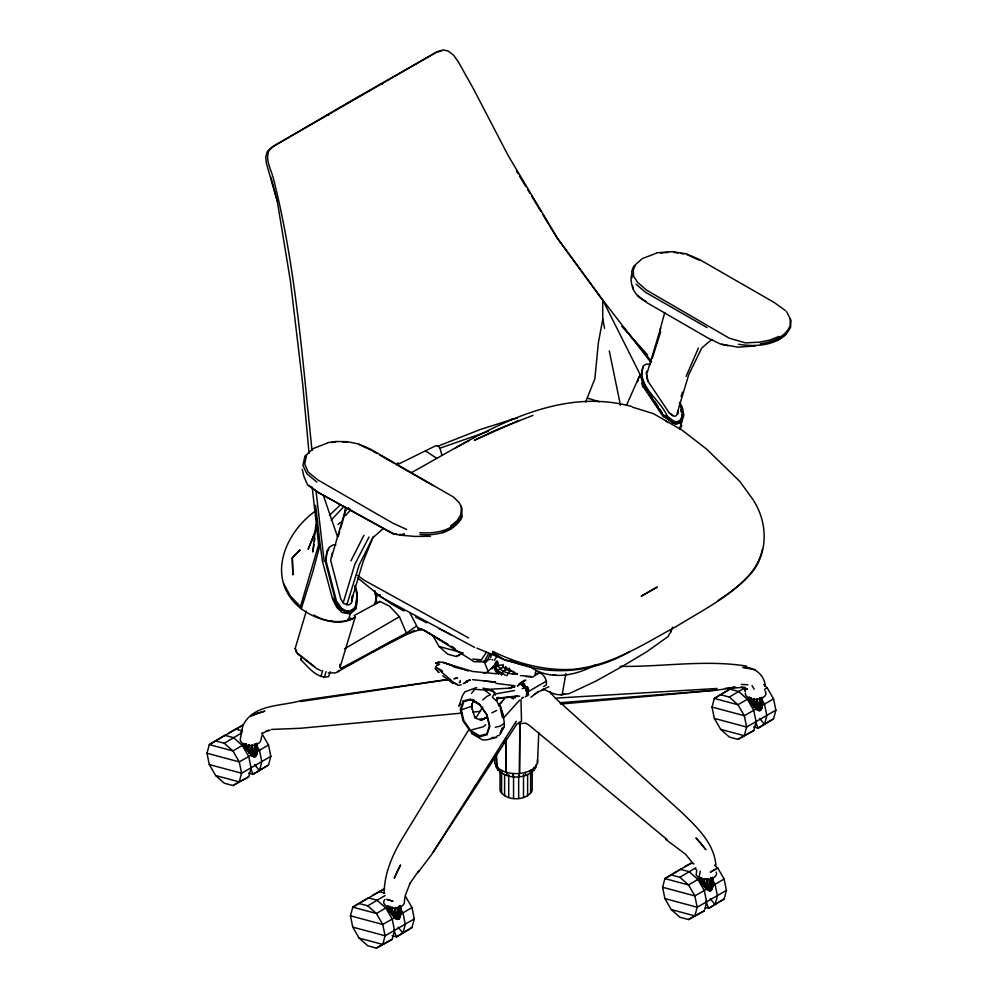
<?xml version="1.0" encoding="UTF-8"?>
<svg xmlns="http://www.w3.org/2000/svg" width="998" height="998" viewBox="0 0 998 998"><rect width="100%" height="100%" fill="white"/><g stroke="black" fill="none" stroke-linecap="round" stroke-linejoin="round"><path stroke-width="1.5" d="M505.774 666.527L505.774 669.646L503.154 671.155L501.72 675.122L497.977 672.153L496.006 668.66L496.006 667.175L498.014 665.329L501.67 664.992L505.774 669.646L513.82 672.016L513.246 674.124C507.371 673.363 500.422 671.355 498.014 665.329L498.014 662.023L496.006 663.508L496.006 664.98M497.977 672.153L496.006 667.175M256.885 746.03L256.898 743.51M256.86 753.403L256.898 743.647M400.348 911.112L400.36 906.084L400.335 915.977M712.485 882.569L712.485 877.541M712.46 887.434L712.485 877.679C711.836 881.459 714.655 888.819 710.015 890.952C704.763 888.819 700.346 883.118 699.698 877.417M761.923 699.848L761.923 697.328C761.237 701.145 764.119 708.58 759.453 710.751C754.201 708.617 749.785 702.916 749.136 697.215M761.898 707.22L761.923 697.465L762.048 706.534M400.335 910.925L400.348 905.56M712.46 882.394L712.472 878.365M256.935 743.597C256.224 747.402 259.068 754.775 254.415 756.933L252.17 756.01L252.294 744.92L248.926 752.954L248.914 744.92L246.032 749.111L245.995 743.947L244.36 745.419M400.398 906.172C399.687 909.964 402.531 917.349 397.89 919.495L395.632 918.572L395.757 907.481L392.389 915.528L392.389 907.481L389.469 906.508L387.823 907.98L387.798 905.872M707.757 890.029L707.881 878.939L704.513 878.939L701.619 883.13L701.594 877.966L699.96 879.45L699.922 877.329M757.195 709.827L757.32 698.737L753.952 706.784L753.952 698.737L751.057 702.929L751.032 697.764L749.386 699.236L749.361 697.128M256.823 746.329L256.86 743.323M400.572 912.908L400.323 905.885M712.447 877.342L712.697 884.365M790.241 318.811L790.129 325.697C785.301 337.436 771.903 342.052 760.301 343.848M252.282 756.072L255.214 743.947L255.476 756.521L256.636 754.488L256.86 743.784M395.757 918.647L398.676 906.508L398.951 919.083L400.111 917.05L400.335 906.346M526.944 695.394L526.395 689.718L522.066 684.84M707.881 890.104L710.801 877.966L711.075 890.54L712.235 888.507L712.46 877.803L712.609 886.735M757.32 709.902L760.239 697.764L760.513 710.339L761.674 708.306L761.898 697.602M500.21 734.403L502.356 728.029L500.385 733.093L503.716 727.517C507.271 723.176 494.185 688.608 503.716 716.439M494.746 759.266L494.746 763.171C498.825 772.39 510.552 773.999 519.509 773.55L519.846 722.739L519.471 773.55C526.408 772.652 534.641 770.269 537.485 763.158L538.783 732.619M527.692 693.872L526.757 694.92L527.855 690.94L526.956 688.158L524 685.04L521.006 684.503M681.896 414.657L681.684 418.187L680.037 421.655L676.282 423.401L673.064 423.015L665.516 416.528L664.107 416.815L645.219 388.733L645.494 387.236L641.14 375.809L642.962 367.314M356.036 608.543L356.386 603.94M680.885 425.086L679.75 428.915L683.842 415.168L682.47 407.795L679.9 402.269M678.316 410.502L678.066 413.634L675.359 416.266L673.188 415.792L669.284 412.947L647.789 380.986L646.342 373.04L647.166 370.794M384.118 893.123C384.38 873.637 392.189 855.448 401.994 838.981L468.998 729.376M351.832 601.12L352.319 595.719M753.727 500.834C767.537 522.428 768.36 552.243 751.793 572.603C731.334 596.031 702.792 610.115 676.694 626.233C643.585 644.159 610.477 666.24 571.966 669.359C544.509 670.843 517.363 663.62 492.912 651.42L492.775 652.904L502.867 659.017L512.548 661.998M497.041 697.926L496.817 700.072L497.041 697.926L498.414 697.377L497.653 697.789M356.685 598.513L355.862 606.16L354.153 609.379L349.824 612.298L345.42 612.323L338.285 607.445L333.868 598.076M335.889 545.07L333.033 544.92L329.278 547.203L326.907 551.158L325.997 560.701L336.388 600.771L341.628 608.418L341.441 610.09L335.914 602.218L325.56 562.173L326.72 552.929L328.866 548.9M354.876 586.25L357.159 595.157L356.099 604.464L354.639 607.907L350.248 610.926L345.944 610.726L341.628 608.418M242.763 726.082L240.381 738.657A10.342 5.963 0 0 0 248.976 745.481A10.342 5.963 0 0 0 260.802 740.528L261.813 735.788M492.912 651.42L492.738 652.929L502.867 659.017M331.635 557.059L344.909 511.5L345.47 506.909M315.817 524.936L312.823 552.006L313.971 544.397M352.88 595.631L352.132 601.158L350.947 603.565L348.739 604.925L343.848 603.603L340.842 599.224L330.687 560.414L332.297 552.842M399.998 905.573L400.26 910.413M255.214 743.947L253.442 756.734L255.214 756.709L255.214 743.947L256.636 754.488M398.676 906.508L396.905 919.295L398.676 919.283L398.676 906.508L400.111 917.05M710.801 877.966L709.042 890.765L710.801 890.74L710.801 877.966L712.235 888.507M760.239 697.764L758.48 710.551L760.239 710.526L760.239 697.764L761.674 708.306M245.383 748.051L245.995 743.947L244.597 746.317L245.383 748.051L252.17 756.01M388.858 910.613L389.469 906.508L388.072 908.891L388.858 910.613L395.632 918.572M700.983 882.07L701.594 877.966L700.197 880.348M750.421 701.868L751.032 697.764L749.635 700.134M314.432 541.365L314.894 538.321M526.994 695.381L526.395 689.718M528.092 692.986L528.379 691.352M250.585 754.688L252.294 744.92L249.051 753.116M356.847 596.991L357.159 595.157M394.06 917.249L395.757 907.481L392.526 915.677M527.281 693.622L526.994 695.219L525.135 696.966M706.185 888.719L707.881 878.939L704.526 886.985L704.513 878.939L702.018 883.779M755.623 708.505L757.32 698.737L754.089 706.933M543.112 689.007C548.987 691.614 555.587 695.818 562.223 694.471L565.891 673.525M312.012 450.298C302.369 358.906 295.857 266.304 273.028 177.033C270.52 168.562 265.156 159.455 268.961 150.598L273.365 146.382L437.523 51.597L443.374 49.9L448.364 51.123L453.703 55.327L458.356 61.901L473.439 88.81L508.231 155.676L557.395 238.123L602.692 299.911L640.13 374.512L644.259 388.147L662.922 416.203L675.571 424.262L681.484 422.678L679.962 422.079L680.486 419.26M651.02 362.573L602.692 299.911L602.755 319.248L598.313 343.175L594.895 378.704L585.614 402.082M247.679 751.482L248.914 744.92L246.419 749.748M391.154 914.056L392.389 907.481L389.494 911.673L389.469 906.508L388.696 910.251M703.278 885.513L704.513 878.939M752.717 705.312L753.952 698.737L751.444 703.565M245.221 747.689L245.995 743.947M700.821 881.708L701.594 877.966M750.259 701.507L751.032 697.764M262.187 732.744L262 733.642L268.774 730.224M716.177 872.065A10.342 5.963 0 0 1 711.362 878.776A10.342 5.963 0 0 1 698.887 877.828L700.284 871.229M306.648 455.038L304.664 463.92L308.17 472.054L317.776 479.876L392.601 523.039L406.573 529.427M666.776 418.05L667.2 416.154C660.876 400.073 635.452 385.178 643.423 365.717L646.504 364.045L650.334 364.42M240.942 733.992L241.965 730.262L241.267 732.295M312.199 487.174L318.624 544.758L300.485 606.622L301.259 608.805C316.241 619.733 337.711 626.42 355.201 617.45M232.946 785.538L239.271 781.883L241.591 773.225L239.271 761.898L232.946 750.933L209.306 744.595L224.762 735.277L233.532 737.634L242.302 745.406L248.727 756.534L251.084 768.023L248.727 776.793L232.946 785.538L224.288 783.218L215.643 775.546L209.306 764.58L206.985 753.24L209.306 744.595L243.537 724.773L229.091 732.782M248.664 773.126L253.055 774.298L268.512 764.992L270.832 756.347L268.512 745.019L262.187 734.041M376.408 948.1L382.745 944.445L385.066 935.787L382.745 924.46L376.408 913.494L352.768 907.157L368.225 897.851L377.007 900.196L385.777 907.98L392.202 919.096L394.547 930.585L392.202 939.355L376.408 948.1L367.763 945.78L359.105 938.108L352.768 927.142L350.46 915.815L352.768 907.157L384.33 888.769M392.139 935.687L396.518 936.86L411.987 927.554L414.307 918.909L411.987 907.581L405.65 896.616M688.533 919.557L694.87 915.902L697.19 907.244L694.87 895.917L688.533 884.952L664.905 878.614L680.362 869.308L689.131 871.653L697.901 879.438L704.326 890.553L706.671 902.042L704.326 910.825L688.533 919.557L679.888 917.237L671.23 909.565L664.905 898.599L662.585 887.272L664.905 878.614L691.103 863.095L694.034 863.881M737.971 739.356L744.308 735.701L746.629 727.043L744.308 715.716L737.971 704.75L714.331 698.413L729.788 689.094L738.57 691.452L747.34 699.224L753.764 710.351L756.11 721.841L753.764 730.611L737.971 739.356L729.326 737.035L720.668 729.363L714.331 718.398L712.023 707.071L714.331 698.413L733.829 686.774M705.723 907.544L708.655 908.317L724.111 899.023L726.432 890.366L724.111 879.038L717.774 868.073L714.531 865.191M753.702 726.943L758.081 728.116L773.55 718.81L775.87 710.164L773.55 698.837L767.212 687.859L765.054 685.95M660.027 329.864L664.73 312.549M338.422 536.126L339.669 531.722M340.505 528.79L345.944 509.691L344.909 511.5M314.869 666.889L296.381 652.355L295.171 648.45L306.299 611.125M517.426 685.963L519.322 684.191L520.532 684.428M330.163 671.691L328.604 676.632C317.189 679.426 307.995 666.614 300.797 659.728L301.695 656.746M351.458 600.497L362.998 561.936L373.364 536.4M660.701 328.03L647.365 372.179M645.219 388.733L645.494 387.236M677.106 413.434L688.732 374.724L701.744 347.965L711.749 339.52M320.894 676.457L322.678 670.556M343.25 602.642L354.876 564.257L368.986 537.024M681.085 396.618L682.445 392.189M637.56 381.698L638.92 377.269M670.332 633.081L672.565 627.168M324.263 677.455L326.096 671.529M346.768 604.95L359.168 564.993L372.666 537.947L383.095 528.678M652.293 358.282L660.626 331.86M374.387 604.701L376.645 597.59L374.512 591.103M490.704 657.47L491.939 653.715M300.797 659.728L301.147 658.692M475.036 718.086L471.505 706.322L473.751 699.61M506.872 675.808L509.479 671.192L509.479 668.074M762.422 549.287C757.544 573.077 736.873 587.934 717.974 600.634M704.65 887.135L707.881 878.939M460.278 680.511L459.317 682.832L460.19 681.996M686.125 376.383L698.4 348.028M315.979 529.826L308.157 549.224L315.705 530.474M626.495 405.288L640.13 374.512M635.377 265.219L633.318 269.859L633.593 276.321L637.685 282.434L646.417 290.056L729.189 338.147L745.394 342.888L759.827 342.152L770.044 340.019L779.064 336.401M410.141 882.968L405.076 896.054L404.39 901.843A10.342 5.963 0 0 1 391.915 907.993A10.342 5.963 0 0 1 384.854 899.447M680.012 429.352L681.821 425.46M669.396 633.83L668.111 636.549L646.642 651.831L621.717 666.714L595.881 681.135L569.347 693.56L560.938 694.907M493.411 666.14L492.151 668.76L493.374 666.801M350.909 560.876L363.933 535.315M409.978 613.021L417.838 628.104L425.46 630.986L474.2 661.749L486.537 661.624L490.554 653.84M389.881 912.309L392.389 907.481M500.385 733.093L503.716 727.517M484.042 661.961L488.795 653.341M651.619 361.588L646.978 355.874L647.552 354.864L621.816 326.346M497.316 661.175L496.006 663.508L496.006 668.66M496.006 763.832L496.006 766.901C503.566 780.411 528.653 780.411 536.213 766.901L536.213 764.443M500.023 770.855L500.023 790.665C506.073 801.469 526.146 801.469 532.196 790.665L532.196 770.855M243.824 723.874C254.914 703.74 282.671 706.31 301.596 700.446L448.152 679.413M476.258 717.487L482.72 706.921M738.47 344.26C756.596 347.242 780.997 345.757 790.541 327.444L791.015 320.296L786.599 311.613M494.472 660.214L497.241 655.811M432.895 852.504L516.253 721.217M461.812 516.191C454.078 530.886 434.978 533.942 419.859 532.645M473.638 788.42L476.183 784.528M503.304 743.023L504.988 740.429M516.378 724.76L432.034 853.989L418.05 872.489M409.592 883.904L418.861 870.605M486.513 652.28L481.286 659.803L472.852 659.092M460.303 704.176L458.868 706.21L462.348 695.856L464.806 691.901L476.582 687.535M521.542 682.981L524.611 683.929M351.496 610.327L349.687 612.772L350.211 613.945L348.477 620.17L347.965 618.91M471.455 693.473L474.699 689.319L488.583 690.229L492.987 691.265L494.821 692.924L495.233 695.182M531.435 676.532L520.445 675.584M503.279 718.286L519.609 700.134M345.52 515.567L350.597 509.99L348.626 508.144L350.597 509.99M526.395 694.084L528.516 692.812M645.17 388.322L646.317 387.074M518.648 684.628L524.998 680.062M331.186 520.145L342.825 507.633M498.988 704.551L504.202 699.186M499.873 704.164L501.982 702.043M527.518 687.023L528.79 691.302L546.517 681.048M337.212 672.265L339.108 670.369M519.484 684.266L517.625 686.013M329.427 515.38L340.143 505.088M338.048 524.499L340.306 522.378M493.985 665.828L487.211 672.153L483.419 673.188M520.382 684.029L521.043 683.405L520.42 683.979M436.014 663.171L439.145 662.061L442.251 662.273L472.69 671.479L496.555 673.787M314.956 511.35C283.482 534.292 265.505 580.537 301.259 608.805L312.337 573.601L320.133 544.584L315.605 505.275M485.602 724.735L483.306 726.769L471.829 729.837M485.577 718.186L486.475 717.4L483.02 719.146M482.72 699.972L486.924 696.379L490.592 694.67L484.641 690.154M520.045 684.241L521.056 683.38M530.936 697.165L538.172 691.826L544.871 689.119L541.802 690.017M450.572 526.058L457.072 520.707L460.777 514.806L461.45 506.834L458.993 502.431L453.703 497.191L370.72 449.237L358.07 443.873L347.204 441.677L336.002 441.503L328.18 442.576M521.542 698.588L523.189 697.303L522.378 697.752M503.878 723.475L500.597 725.995L495.295 727.243M420.046 534.466C435.278 536.076 453.99 532.246 461.812 517.675L461.962 508.469L460.689 506.161M496.493 699.71L498.164 698.463L519.609 696.155M779.525 339.183L776.07 340.468L779.55 339.12L786.524 334.006M416.253 626.233L406.411 633.094L340.817 668.573C368.711 657.345 392.513 636.45 421.917 629.314L441.964 640.816M525.809 680.262L523.451 681.834M520.033 683.119L522.765 681.335M534.404 694.296L538.172 691.826M533.83 676.17L538.808 673.126M215.643 740.94L224.288 743.26L241.591 732.981M359.105 903.502L367.763 905.822L385.066 895.543M720.668 694.758L729.326 697.078L743.934 688.346M671.23 874.959L679.888 877.279L695.843 867.773M270.832 756.347L241.591 773.225L209.306 764.58M414.307 918.909L385.066 935.787L352.768 927.142M775.87 710.164L746.629 727.043L714.331 718.398M726.432 890.366L697.19 907.244L664.905 898.599M396.368 464.369L398.514 463.084L396.006 464.482M463.209 683.68L467.301 681.572L464.382 683.106M409.492 632.532L406.411 633.094L399.412 616.702L344.485 648.825M483.406 719.184L486.799 717.175M268.512 745.019L255.451 752.654M411.987 907.581L400.26 914.442M773.55 698.837L760.476 706.472M724.111 879.038L712.385 885.9M411.288 472.69C478.017 436.114 551.832 384.791 631.697 406.473M244.997 743.859L232.946 750.933L224.288 743.26M251.421 754.987L239.271 761.898L206.985 753.24M268.512 764.992L253.055 774.298L250.785 768.622M432.758 635.564L439.095 646.529L447.753 654.201L456.398 656.522L462.735 652.867M522.515 685.713L524.524 684.553M526.919 686.736L524.786 687.959M526.433 691.053L528.441 689.892M384.554 888.819L372.553 895.343M388.459 906.421L376.408 913.494L367.763 905.822M750.022 697.677L737.971 704.75L729.326 697.078M394.884 917.549L382.745 924.46L350.46 915.815M756.447 708.805L744.308 715.716L712.023 707.071M411.987 927.554L396.518 936.86L393.699 929.762M773.55 718.81L758.081 728.116L755.823 722.44M700.584 877.878L688.533 884.952L679.888 877.279M707.008 889.006L694.87 895.917L662.585 887.272M724.111 899.023L708.655 908.317L705.823 901.219M353.504 662.734L335.815 672.877L328.33 672.902M764.605 689.344L767.212 687.859M715.167 869.545L717.774 868.073M455.525 447.915L469.023 440.43M536.5 673.812L538.571 672.664L541.39 673.513C544.746 676.108 547.228 680.661 546.293 684.952L543.648 686.537M354.128 615.591L380.063 601.47L389.594 606.223L399.412 616.702M380.275 594.658L377.868 595.968L375.385 593.236M496.355 699.498L497.852 698.687M456.398 656.522L463.084 652.929M248.727 776.793L239.271 781.883L215.643 775.546M753.764 730.611L744.308 735.701L720.668 729.363M392.202 939.355L382.745 944.445L359.105 938.108M704.326 910.825L694.87 915.902L671.23 909.565M684.678 866.813L691.439 863.183M375.647 603.765L380.063 601.47M372.491 652.218L414.469 630.374M482.034 719.658L480.138 719.583M396.992 464.856L435.852 445.707L438.272 446.044L480.35 429.489L512.51 419.297M491.827 712.871L496.817 710.389M442.189 532.795L451.034 528.828M629.888 651.482C593.673 672.802 548.688 677.23 509.841 660.352M518.386 722.689L521.505 721.305L520.968 699.773M545.744 688.096L548.875 686.761M518.948 420.37L474.387 440.28L496.143 429.963L533.007 415.343M466.602 681.509L470.332 679.95L466.465 680.861M594.92 665.08C574.935 676.133 548.838 680.885 529.339 666.078M435.839 663.171L438.858 662.348L436.126 663.046M480.1 720.381L485.776 718.136M465.405 682.308L467.301 681.572M528.865 694.533L526.807 696.093M438.272 446.044L439.943 448.189L488.621 431.173M327.431 443.062L313.572 448.389L304.989 456.049L302.918 465.342L306.773 473.651L316.865 482.121M656.222 253.267L642.325 258.582L633.718 266.229L631.771 271.044L632.058 277.718M302.269 469.334L303.903 476.408L307.621 485.016L317.389 491.977L392.713 533.681L400.385 535.202L404.29 533.73M512.51 687.148L508.918 688.495L514.107 686.911M462.436 709.503L471.505 706.322M486.5 660.464L490.218 659.191M497.703 698.188L517.7 695.88M522.116 688.682L525.285 687.797L526.944 691.739M497.141 735.9L499.262 735.239M347.928 620.195L351.533 619.097M441.69 50.798L435.852 52.482L353.579 99.426L271.706 147.255L267.327 151.471L265.73 157.148L266.416 163.485L277.219 200.985L290.356 280.638L302.718 384.292L309.056 453.292M476.021 701.656L470.931 699.735L463.87 701.582L461.176 709.603L463.87 720.743L470.931 730.748L479.664 735.788L486.712 733.942L489.419 725.908L486.712 714.768L479.664 704.775L476.932 702.43M481.136 719.97C491.34 716.801 474.674 721.816 475.447 716.676M461.263 684.865L457.471 685.327M670.407 631.709L671.217 631.534M731.983 687.896L735.688 687.135M266.254 731.023L270.196 730.249M516.378 723.999L525.584 723.151L528.666 724.847L666.963 839.48M562.223 694.471L564.843 693.984L564.219 694.097M511.25 419.347L517.251 418.262M495.881 693.884L514.494 690.516M730.748 688.146L714.768 690.404L560.464 704.052M300.61 701.532L449.05 679.438M418.187 629.8L421.917 629.314L417.838 628.104M331.548 442.526L335.665 442.002M318.624 544.758L320.133 544.584L322.516 561.674L332.671 599.237L336.788 607.383L342.002 612.523L350.211 613.945L355.799 608.88L357.334 601.008L357.084 592.775L355.163 585.452M731.896 688.158L744.633 687.273M380.375 84.069L382.621 83.844L380.438 84.032M725.409 688.321L733.33 687.56M462.012 713.071L300.697 728.266L271.481 729.426M472.865 712.048L480.624 711.325M664.893 416.341L667.2 416.154L673.7 421.094L676.619 422.017L680.449 420.283L682.083 416.665L682.308 411.725L679.314 402.78M559.753 702.779L715.953 690.067M656.958 252.793L672.29 251.671L686.187 253.804L699.473 259.505L774.398 302.606L785.513 310.64M660.589 252.956L667.887 252.419M509.878 688.121L487.361 689.418M491.827 737.597L496.817 737.248L486.924 739.83L482.72 739.98L471.455 733.48M755.236 345.994L737.984 347.154L721.754 344.298M556.298 698.101L717.001 688.483M521.779 684.466L525.11 685.763L526.956 688.158M620.082 666.365C662.086 667.063 704.962 659.379 746.704 666.14M430.437 536.325L414.919 536.413L400.385 535.202M676.881 422.117L679.962 422.079M513.246 674.124L517.538 674.124M342.888 442.102L347.229 442.164M476.058 661.2L486.537 661.624M515.193 697.851L511.375 696.866M741.364 684.416L747.926 684.778M525.934 676.569L533.069 677.106M484.354 681.172L495.569 682.071L472.578 679.65M396.68 534.13L393.699 533.818L318.05 492.376L308.819 485.315M399.662 534.429L404.128 534.891M552.618 674.873L556.51 675.284M329.827 620.956L332.484 621.267M527.418 665.254L521.555 664.581L504.04 659.89M495.931 683.356L515.155 685.813M673.687 252.332L677.991 253.018M680.848 253.467L683.717 253.916M727.979 345.732L720.531 344.048L708.243 338.172L646.692 302.569L637.622 295.383M482.995 688.158L489.769 689.768M527.979 690.978L523.913 684.99L521.305 684.254M439.095 646.529L461.251 652.467M235.503 729.076L241.354 730.648M378.978 891.638L384.829 893.21M453.579 666.839L462.835 669.334M755.236 669.82L742.761 667.437C754.151 666.514 764.231 674.561 765.366 686.038L763.994 684.503M464.22 669.745L468.361 670.98M587.485 398.14L599.374 401.77M632.595 407.196L653.465 413.671L682.021 430.126L706.547 449.05L739.792 481.398L753.141 499.798M741.327 687.011L747.465 689.244L743.747 687.522L745.506 691.552L744.321 688.021M444.247 662.635L455.325 666.701M503.017 659.042L476.919 648.151M443.162 662.273L454.015 666.265M511.874 686.088L514.656 687.21M505.587 675.272L497.977 670.668L499.786 668.485L503.092 667.512L503.092 664.394M313.721 615.005C325.672 621.979 343.399 625.771 355.288 616.789L340.019 667.45L339.769 664.356M686.587 254.378L698.999 260.066M358.719 444.26L371.618 450.422M491.864 659.553L492.9 660.052M321.007 670.743L315.83 668.086L297.654 653.915L295.171 648.45M415.655 617.126L426.72 622.814M511.076 697.689L513.359 698.887M439.32 628.703L451.657 635.202M474.674 647.44L381.535 597.315L357.858 578.054M468.661 637.934L364.594 580.449L357.409 575.335M403.953 610.988L391.191 603.765L378.778 595.232M372.965 451.183L376.982 453.491M379.664 455.013L394.41 463.434M397.092 464.968L433.294 485.639M707.046 327.594L645.519 292.289L636 284.168M505.462 667.3L517.151 674.049M390.468 602.792L403.591 610.339M470.931 699.735L479.664 704.775M444.584 642.375L448.514 644.733M452.456 647.078L455.076 648.65M422.965 629.538L446.855 643.785M450.834 646.155L453.491 647.739M492.987 691.265L492.326 690.841L494.821 692.924L492.426 697.153L497.116 701.619L499.262 706.372M425.622 450.984L436.775 458.319M439.607 669.122L442.538 671.155M441.652 671.567L435.477 666.527M645.881 301.371C635.314 296.967 630 286.513 631.322 275.436M665.716 839.38L685.539 854.226L693.123 863.544M442.738 675.771L453.067 683.518M665.841 420.857L668.049 422.528M668.959 419.472L662.872 414.844L645.357 387.873L641.14 375.809M669.171 412.785L672.926 415.729M338.285 607.445L341.416 609.99M441.191 671.779L452.319 681.247M522.266 685.688L523.913 687.198M698.887 877.828L696.205 875.159L696.691 870.131L695.194 868.647M300.485 606.622L290.331 595.943L283.719 583.705M350.61 617.974L351.608 619.084M550.484 692.562L555.212 698.039L681.572 812.235C696.504 826.831 713.832 842.661 715.89 864.867M764.044 684.478L765.366 686.038M623.588 327.456L646.978 355.874M759.69 718.46L764.505 724.411L766.863 715.641L764.505 704.151L761.649 699.199M710.252 898.662L715.067 904.612L717.425 895.842L715.067 884.353L712.223 879.413M398.127 927.204L402.942 933.155L405.3 924.385L402.942 912.896L399.375 906.72M254.652 764.63L259.48 770.593L261.825 761.811L259.48 750.334L255.912 744.146M663.994 415.143L665.791 417.438M601.619 298.889L556.809 237.599L542.575 214.158M644.583 386.076L646.255 388.621M648.775 392.451L652.131 397.541M654.651 401.371L658.006 406.473M659.69 409.018L662.21 412.835M541.003 211.564L531.497 195.895M516.415 171.032L517.987 173.615M519.546 176.197L525.921 186.701M527.518 189.333L529.901 193.275M752.03 685.589L754.189 689.219M527.094 686.686L528.553 689.73M484.18 661.487L488.172 671.467M550.385 691.926L551.183 694.196M323.103 494.634L337.623 537.086M647.814 381.086L646.467 373.227M641.639 383.02L642.999 387.349M439.943 448.189L441.889 455.013M388.072 908.891L387.573 905.959M244.597 746.317L244.111 743.398M270.907 177.282L277.219 200.985M500.21 708.293L502.356 717.15M681.696 412.162L681.123 409.517L681.385 412.261M602.755 319.248L604.626 328.317M609.291 350.984L620.482 405.375M374.774 590.766L376.633 601.482M324.2 561.512L316.042 491.116M761.923 702.367L762.135 704.164M400.385 906.321L400.472 915.278M256.91 743.747L257.01 752.717M632.707 285.603L632.707 288.672M537.473 759.266L537.473 763.171M534.242 767.325L534.242 770.394M530.612 772.128L530.612 793.46M530.499 770.294L530.499 773.375M527.618 774.498L527.618 795.843M525.347 772.464L525.347 775.533M523.501 774.71L523.501 797.577M519.297 773.6L519.297 776.669M518.661 775.621L518.661 798.475M513.558 775.621L513.558 798.475M512.922 773.6L512.922 776.669M508.718 774.71L508.718 797.577M506.872 772.464L506.872 775.533M504.601 774.498L504.601 795.843M501.72 770.294L501.72 773.375M501.595 773.65L501.595 793.46M497.977 767.325L497.977 770.394M472.066 703.59L472.066 709.129M535.215 674.86A10.192 5.626 57.9 0 1 536.051 671.305M764.842 690.703A10.342 5.963 0 0 1 757.781 699.249A10.342 5.963 0 0 1 745.306 693.099M498.426 674.236A21.856 12.612 0 0 1 496.63 661.088M463.109 700.995L460.303 709.378L463.109 721.018L470.495 731.472L479.614 736.736L486.987 734.802L489.806 726.419L486.987 714.78L479.614 704.326L470.495 699.062L463.109 700.995M397.366 871.104L394.26 878.228L400.622 864.967L397.366 871.104M454.152 678.765L457.421 677.767L454.152 678.765M299.899 550.048L292.289 557.894L292.901 574.885L292.302 557.832L299.899 550.048M715.067 869.433L710.426 872.102L715.067 869.433M437.798 664.618L436.488 665.491L439.644 664.219L437.798 664.618M655.973 587.572L641.24 596.218L657.408 587.086L655.973 587.572M257.883 712.971L251.034 715.928L264.869 711.137L257.883 712.971M328.654 114.995L326.795 115.007L328.654 114.995M392.788 901.157L386.937 899.435L392.788 901.157M456.872 684.304L452.269 681.946L456.872 684.304M438.796 672.44L435.29 668.398L438.796 672.44M525.285 687.797L522.328 684.89L525.322 687.921M701.02 843.335L695.98 837.958L705.885 849.735L701.02 843.335M496.817 766.876L496.343 754.738L496.842 766.888M506.31 772.34L505.612 738.383L506.273 772.327"/></g></svg>
